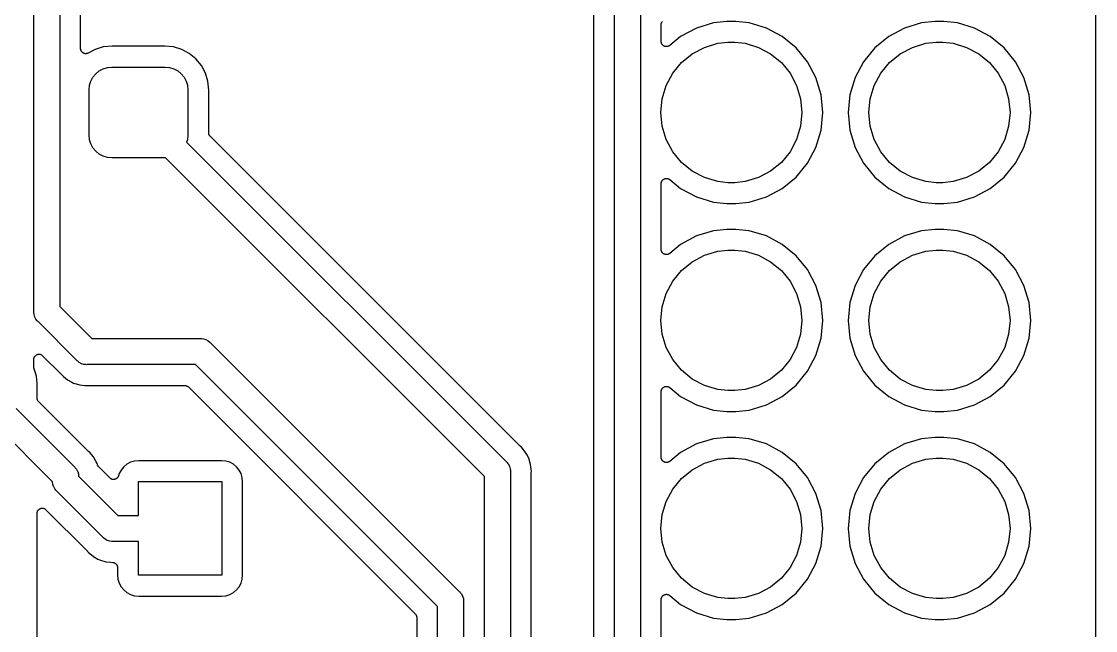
# Model space of a CAD drawing. Extents: x 150 to 178.5, y -114.8 to -80.
# Drawn here: x 168.18 to 178.5, y -99.18 to -93.32 of the extents above; entities that cross this region are included whole.
import ezdxf

# ---------------------------------------------------------------- set-up
doc = ezdxf.new("R2010")
doc.units = 0
doc.header["$MEASUREMENT"] = 0
doc.layers.add('BLACK', color=7, linetype='CONTINUOUS')

msp = doc.modelspace()

# ---------------------------------------------------------------- linework, layer by layer
at = {"layer": 'BLACK', "linetype": 'CONTINUOUS'}
for p, q in [((178.5, -80.05), (178.5, -114.725)), ((168.544, -91.5623), (168.544, -96.067)), ((168.294, -96.1126), (168.294, -91.608)), ((173.675, -93.2184), (173.675, -102.995)), ((173.875, -103.159), (173.875, -93.2061)), ((168.744, -93.5846), (168.744, -93.2404)), ((174.125, -93.2518), (174.125, -103.113)), ((174.329, -93.3356), (174.331, -93.3316)), ((174.331, -93.3316), (174.333, -93.3275)), ((174.333, -93.3275), (174.334, -93.3273)), ((174.334, -93.3271), (174.337, -93.3235)), ((174.334, -93.3273), (174.334, -93.3271)), ((174.957, -93.325), (174.828, -93.3377)), ((175.043, -93.325), (174.957, -93.325)), ((175.172, -93.3377), (175.043, -93.325)), ((176.957, -93.325), (176.828, -93.3377)), ((177.043, -93.325), (176.957, -93.325)), ((177.172, -93.3377), (177.043, -93.325)), ((174.325, -93.3546), (174.326, -93.3501)), ((174.325, -93.3551), (174.325, -93.3546)), ((174.325, -93.3552), (174.325, -93.3551)), ((174.325, -93.3553), (174.325, -93.3552)), ((174.325, -93.3552), (174.325, -93.3552)), ((174.325, -93.5163), (174.325, -93.3553)), ((174.326, -93.3449), (174.327, -93.3406)), ((174.326, -93.3452), (174.326, -93.3449)), ((174.326, -93.3454), (174.326, -93.3452)), ((174.326, -93.3501), (174.326, -93.3454)), ((174.327, -93.3406), (174.329, -93.3361)), ((174.329, -93.3359), (174.329, -93.3356)), ((174.329, -93.3361), (174.329, -93.3359)), ((174.664, -93.3877), (174.512, -93.4689)), ((174.828, -93.3377), (174.664, -93.3877)), ((175.336, -93.3877), (175.172, -93.3377)), ((175.488, -93.4689), (175.336, -93.3877)), ((176.664, -93.3877), (176.512, -93.4689)), ((176.828, -93.3377), (176.664, -93.3877)), ((177.336, -93.3877), (177.172, -93.3377)), ((177.488, -93.4689), (177.336, -93.3877)), ((174.325, -93.5186), (174.325, -93.5163)), ((174.325, -93.521), (174.325, -93.5186)), ((174.326, -93.5235), (174.325, -93.521)), ((174.326, -93.526), (174.326, -93.5235)), ((174.327, -93.5283), (174.326, -93.526)), ((174.327, -93.5306), (174.327, -93.5283)), ((174.328, -93.5329), (174.327, -93.5306)), ((174.329, -93.5354), (174.328, -93.5329)), ((174.33, -93.5374), (174.329, -93.5354)), ((174.331, -93.5396), (174.33, -93.5374)), ((174.332, -93.5417), (174.331, -93.5396)), ((174.512, -93.4689), (174.407, -93.555)), ((174.74, -93.5734), (174.868, -93.5348)), ((174.868, -93.5348), (174.967, -93.525)), ((174.967, -93.525), (175.033, -93.525)), ((175.033, -93.525), (175.132, -93.5348)), ((175.132, -93.5348), (175.26, -93.5734)), ((175.622, -93.5783), (175.488, -93.4689)), ((176.512, -93.4689), (176.378, -93.5783)), ((176.74, -93.5734), (176.868, -93.5348)), ((176.868, -93.5348), (176.967, -93.525)), ((176.967, -93.525), (177.033, -93.525)), ((177.033, -93.525), (177.132, -93.5348)), ((177.132, -93.5348), (177.26, -93.5734)), ((177.622, -93.5783), (177.488, -93.4689)), ((168.744, -93.5869), (168.744, -93.5846)), ((168.744, -93.5892), (168.744, -93.5869)), ((168.744, -93.5917), (168.744, -93.5892)), ((168.745, -93.5943), (168.744, -93.5917)), ((168.745, -93.5965), (168.745, -93.5943)), ((168.746, -93.5988), (168.745, -93.5965)), ((168.747, -93.6012), (168.746, -93.5988)), ((168.748, -93.6036), (168.747, -93.6012)), ((168.749, -93.6057), (168.748, -93.6036)), ((168.749, -93.6078), (168.749, -93.6057)), ((168.751, -93.61), (168.749, -93.6078)), ((168.752, -93.6122), (168.751, -93.61)), ((168.754, -93.614), (168.752, -93.6122)), ((168.755, -93.616), (168.754, -93.614)), ((168.757, -93.6178), (168.755, -93.616)), ((168.758, -93.6198), (168.757, -93.6178)), ((168.76, -93.6213), (168.758, -93.6198)), ((168.762, -93.6229), (168.76, -93.6213)), ((168.764, -93.6244), (168.762, -93.6229)), ((168.766, -93.626), (168.764, -93.6244)), ((168.768, -93.6271), (168.766, -93.626)), ((168.77, -93.6284), (168.768, -93.6271)), ((168.772, -93.6294), (168.77, -93.6284)), ((168.774, -93.6307), (168.772, -93.6294)), ((168.777, -93.6313), (168.774, -93.6307)), ((168.779, -93.6323), (168.777, -93.6313)), ((168.781, -93.6328), (168.779, -93.6323)), ((168.784, -93.6335), (168.781, -93.6328)), ((168.786, -93.6338), (168.784, -93.6335)), ((168.788, -93.6343), (168.786, -93.6338)), ((168.791, -93.6343), (168.788, -93.6343)), ((168.793, -93.6346), (168.791, -93.6343)), ((168.796, -93.6344), (168.793, -93.6346)), ((168.798, -93.6344), (168.796, -93.6344)), ((168.801, -93.6339), (168.798, -93.6344)), ((168.803, -93.6337), (168.801, -93.6339)), ((168.805, -93.633), (168.803, -93.6337)), ((168.808, -93.6326), (168.805, -93.633)), ((168.81, -93.6316), (168.808, -93.6326)), ((168.812, -93.6309), (168.81, -93.6316)), ((168.815, -93.6298), (168.812, -93.6309)), ((168.817, -93.629), (168.815, -93.6298)), ((168.883, -93.5935), (168.817, -93.6287)), ((168.817, -93.6287), (168.817, -93.629)), ((168.962, -93.5696), (168.883, -93.5935)), ((169.046, -93.5613), (168.962, -93.5696)), ((169.554, -93.5613), (169.046, -93.5613)), ((169.638, -93.5696), (169.554, -93.5613)), ((169.717, -93.5935), (169.638, -93.5696)), ((169.789, -93.6323), (169.717, -93.5935)), ((169.853, -93.6845), (169.789, -93.6323)), ((174.333, -93.544), (174.332, -93.5417)), ((174.335, -93.5458), (174.333, -93.544)), ((174.336, -93.5478), (174.335, -93.5458)), ((174.338, -93.5496), (174.336, -93.5478)), ((174.34, -93.5515), (174.338, -93.5496)), ((174.341, -93.553), (174.34, -93.5515)), ((174.343, -93.5547), (174.341, -93.553)), ((174.345, -93.5561), (174.343, -93.5547)), ((174.347, -93.5578), (174.345, -93.5561)), ((174.349, -93.5589), (174.347, -93.5578)), ((174.351, -93.5602), (174.349, -93.5589)), ((174.353, -93.5612), (174.351, -93.5602)), ((174.356, -93.5624), (174.353, -93.5612)), ((174.358, -93.5631), (174.356, -93.5624)), ((174.36, -93.564), (174.358, -93.5631)), ((174.363, -93.5645), (174.36, -93.564)), ((174.365, -93.5653), (174.363, -93.5645)), ((174.367, -93.5655), (174.365, -93.5653)), ((174.37, -93.566), (174.367, -93.5655)), ((174.372, -93.566), (174.37, -93.566)), ((174.375, -93.5663), (174.372, -93.566)), ((174.377, -93.5661), (174.375, -93.5663)), ((174.379, -93.5661), (174.377, -93.5661)), ((174.382, -93.5656), (174.379, -93.5661)), ((174.384, -93.5654), (174.382, -93.5656)), ((174.387, -93.5648), (174.384, -93.5654)), ((174.389, -93.5643), (174.387, -93.5648)), ((174.391, -93.5634), (174.389, -93.5643)), ((174.394, -93.5627), (174.391, -93.5634)), ((174.396, -93.5616), (174.394, -93.5627)), ((174.398, -93.5607), (174.396, -93.5616)), ((174.4, -93.5593), (174.398, -93.5607)), ((174.402, -93.5581), (174.4, -93.5593)), ((174.404, -93.5567), (174.402, -93.5581)), ((174.406, -93.5554), (174.404, -93.5567)), ((174.407, -93.555), (174.406, -93.5554)), ((174.52, -93.7204), (174.623, -93.636)), ((174.623, -93.636), (174.74, -93.5734)), ((175.26, -93.5734), (175.377, -93.636)), ((175.377, -93.636), (175.48, -93.7204)), ((175.731, -93.7115), (175.622, -93.5783)), ((176.378, -93.5783), (176.269, -93.7115)), ((176.52, -93.7204), (176.623, -93.636)), ((176.623, -93.636), (176.74, -93.5734)), ((177.26, -93.5734), (177.377, -93.636)), ((177.377, -93.636), (177.48, -93.7204)), ((177.731, -93.7115), (177.622, -93.5783)), ((169.905, -93.7481), (169.853, -93.6845)), ((174.436, -93.8232), (174.52, -93.7204)), ((175.48, -93.7204), (175.564, -93.8232)), ((175.812, -93.8635), (175.731, -93.7115)), ((176.269, -93.7115), (176.188, -93.8635)), ((176.436, -93.8232), (176.52, -93.7204)), ((177.48, -93.7204), (177.564, -93.8232)), ((177.812, -93.8635), (177.731, -93.7115)), ((168.862, -93.8597), (168.889, -93.8266)), ((168.889, -93.8266), (168.922, -93.7994)), ((168.922, -93.7994), (168.96, -93.7792)), ((168.96, -93.7792), (169.001, -93.7667)), ((169.001, -93.7667), (169.044, -93.7625)), ((169.044, -93.7625), (169.556, -93.7625)), ((169.556, -93.7625), (169.599, -93.7667)), ((169.599, -93.7667), (169.64, -93.7792)), ((169.64, -93.7792), (169.678, -93.7994)), ((169.678, -93.7994), (169.711, -93.8266)), ((169.711, -93.8266), (169.738, -93.8597)), ((169.944, -93.8206), (169.905, -93.7481)), ((169.968, -93.8994), (169.944, -93.8206)), ((174.373, -93.9404), (174.436, -93.8232)), ((175.564, -93.8232), (175.627, -93.9404)), ((176.373, -93.9404), (176.436, -93.8232)), ((177.564, -93.8232), (177.627, -93.9404)), ((168.825, -93.9813), (168.829, -93.9386)), ((168.829, -93.9386), (168.842, -93.8975)), ((168.842, -93.8975), (168.862, -93.8597)), ((169.738, -93.8597), (169.758, -93.8975)), ((169.758, -93.8975), (169.771, -93.9386)), ((169.771, -93.9386), (169.775, -93.9813)), ((169.976, -93.9837), (169.968, -93.8994)), ((174.335, -94.0677), (174.373, -93.9404)), ((175.627, -93.9404), (175.665, -94.0677)), ((175.862, -94.0285), (175.812, -93.8635)), ((176.188, -93.8635), (176.138, -94.0285)), ((176.335, -94.0677), (176.373, -93.9404)), ((177.627, -93.9404), (177.665, -94.0677)), ((177.862, -94.0285), (177.812, -93.8635)), ((168.825, -94.4187), (168.825, -93.9813)), ((169.775, -93.9813), (169.775, -94.4187)), ((169.976, -94.3959), (169.976, -93.9837)), ((175.879, -94.2), (175.862, -94.0285)), ((176.138, -94.0285), (176.121, -94.2)), ((177.879, -94.2), (177.862, -94.0285)), ((174.322, -94.2), (174.335, -94.0677)), ((175.665, -94.0677), (175.678, -94.2)), ((176.322, -94.2), (176.335, -94.0677)), ((177.665, -94.0677), (177.678, -94.2)), ((174.335, -94.3323), (174.322, -94.2)), ((175.678, -94.2), (175.665, -94.3323)), ((175.862, -94.3715), (175.879, -94.2)), ((176.121, -94.2), (176.138, -94.3715)), ((176.335, -94.3323), (176.322, -94.2)), ((177.678, -94.2), (177.665, -94.3323)), ((177.862, -94.3715), (177.879, -94.2)), ((174.373, -94.4596), (174.335, -94.3323)), ((175.665, -94.3323), (175.627, -94.4596)), ((176.373, -94.4596), (176.335, -94.3323)), ((177.665, -94.3323), (177.627, -94.4596)), ((168.829, -94.4614), (168.825, -94.4187)), ((168.842, -94.5025), (168.829, -94.4614)), ((169.771, -94.4614), (169.763, -94.4864)), ((169.775, -94.4187), (169.771, -94.4614)), ((169.977, -94.4005), (169.976, -94.3959)), ((169.977, -94.4051), (169.977, -94.4005)), ((169.977, -94.4053), (169.977, -94.4051)), ((169.977, -94.4056), (169.977, -94.4053)), ((169.978, -94.41), (169.977, -94.4056)), ((169.98, -94.4144), (169.978, -94.41)), ((169.98, -94.4147), (169.98, -94.4144)), ((169.98, -94.4149), (169.98, -94.4147)), ((169.982, -94.419), (169.98, -94.4149)), ((169.984, -94.4231), (169.982, -94.419)), ((169.984, -94.4233), (169.984, -94.4231)), ((169.985, -94.4235), (169.984, -94.4233)), ((169.988, -94.4272), (169.985, -94.4235)), ((169.99, -94.4307), (169.988, -94.4272)), ((169.991, -94.4311), (169.99, -94.4307)), ((169.991, -94.4312), (169.991, -94.4311)), ((169.991, -94.4311), (169.991, -94.4311)), ((169.991, -94.4311), (169.991, -94.4311)), ((172.967, -97.4072), (169.991, -94.4312)), ((174.436, -94.5768), (174.373, -94.4596)), ((175.627, -94.4596), (175.564, -94.5768)), ((175.812, -94.5365), (175.862, -94.3715)), ((176.138, -94.3715), (176.188, -94.5365)), ((176.436, -94.5768), (176.373, -94.4596)), ((177.627, -94.4596), (177.564, -94.5768)), ((177.812, -94.5365), (177.862, -94.3715)), ((168.862, -94.5403), (168.842, -94.5025)), ((168.889, -94.5734), (168.862, -94.5403)), ((169.763, -94.4864), (172.834, -97.5573)), ((175.731, -94.6885), (175.812, -94.5365)), ((176.188, -94.5365), (176.269, -94.6885)), ((177.731, -94.6885), (177.812, -94.5365)), ((168.922, -94.6006), (168.889, -94.5734)), ((168.96, -94.6208), (168.922, -94.6006)), ((169.001, -94.6333), (168.96, -94.6208)), ((169.044, -94.6375), (169.001, -94.6333)), ((169.556, -94.6375), (169.044, -94.6375)), ((169.56, -94.6371), (169.556, -94.6375)), ((172.625, -97.7018), (169.56, -94.6371)), ((174.52, -94.6796), (174.436, -94.5768)), ((175.564, -94.5768), (175.48, -94.6796)), ((176.52, -94.6796), (176.436, -94.5768)), ((177.564, -94.5768), (177.48, -94.6796)), ((174.623, -94.764), (174.52, -94.6796)), ((174.74, -94.8266), (174.623, -94.764)), ((175.377, -94.764), (175.26, -94.8266)), ((175.48, -94.6796), (175.377, -94.764)), ((175.622, -94.8217), (175.731, -94.6885)), ((176.269, -94.6885), (176.378, -94.8217)), ((176.623, -94.764), (176.52, -94.6796)), ((176.74, -94.8266), (176.623, -94.764)), ((177.377, -94.764), (177.26, -94.8266)), ((177.48, -94.6796), (177.377, -94.764)), ((177.622, -94.8217), (177.731, -94.6885)), ((174.325, -94.8783), (174.326, -94.8758)), ((174.325, -94.8807), (174.325, -94.8783)), ((174.325, -94.883), (174.325, -94.8807)), ((174.326, -94.8733), (174.327, -94.8711)), ((174.326, -94.8758), (174.326, -94.8733)), ((174.327, -94.8688), (174.328, -94.8664)), ((174.327, -94.8711), (174.327, -94.8688)), ((174.328, -94.8664), (174.329, -94.864)), ((174.329, -94.864), (174.33, -94.8619)), ((174.33, -94.8619), (174.331, -94.8598)), ((174.331, -94.8598), (174.333, -94.8577)), ((174.333, -94.8577), (174.334, -94.8554)), ((174.334, -94.8554), (174.335, -94.8536)), ((174.335, -94.8536), (174.337, -94.8517)), ((174.337, -94.8517), (174.338, -94.8499)), ((174.338, -94.8499), (174.34, -94.848)), ((174.34, -94.848), (174.342, -94.8465)), ((174.342, -94.8465), (174.344, -94.8448)), ((174.344, -94.8448), (174.346, -94.8434)), ((174.346, -94.8434), (174.348, -94.8419)), ((174.348, -94.8419), (174.35, -94.8408)), ((174.35, -94.8408), (174.352, -94.8395)), ((174.352, -94.8395), (174.354, -94.8385)), ((174.354, -94.8385), (174.356, -94.8373)), ((174.356, -94.8373), (174.359, -94.8367)), ((174.359, -94.8367), (174.361, -94.8358)), ((174.361, -94.8358), (174.363, -94.8353)), ((174.363, -94.8353), (174.366, -94.8346)), ((174.366, -94.8346), (174.368, -94.8344)), ((174.368, -94.8344), (174.37, -94.8339)), ((174.37, -94.8339), (174.373, -94.8339)), ((174.373, -94.8339), (174.375, -94.8337)), ((174.375, -94.8337), (174.378, -94.8339)), ((174.378, -94.8339), (174.38, -94.8339)), ((174.38, -94.8339), (174.383, -94.8344)), ((174.383, -94.8344), (174.385, -94.8347)), ((174.385, -94.8347), (174.387, -94.8354)), ((174.387, -94.8354), (174.39, -94.8359)), ((174.39, -94.8359), (174.392, -94.8368)), ((174.392, -94.8368), (174.394, -94.8376)), ((174.394, -94.8376), (174.396, -94.8387)), ((174.396, -94.8387), (174.399, -94.8396)), ((174.399, -94.8396), (174.401, -94.841)), ((174.401, -94.841), (174.403, -94.8422)), ((174.403, -94.8422), (174.405, -94.8437)), ((174.405, -94.8437), (174.407, -94.845)), ((174.407, -94.845), (174.512, -94.9311)), ((174.868, -94.8652), (174.74, -94.8266)), ((174.967, -94.875), (174.868, -94.8652)), ((175.033, -94.875), (174.967, -94.875)), ((175.132, -94.8652), (175.033, -94.875)), ((175.26, -94.8266), (175.132, -94.8652)), ((175.488, -94.9311), (175.622, -94.8217)), ((176.378, -94.8217), (176.512, -94.9311)), ((176.868, -94.8652), (176.74, -94.8266)), ((176.967, -94.875), (176.868, -94.8652)), ((177.033, -94.875), (176.967, -94.875)), ((177.132, -94.8652), (177.033, -94.875)), ((177.26, -94.8266), (177.132, -94.8652)), ((177.488, -94.9311), (177.622, -94.8217)), ((174.325, -94.8837), (174.325, -94.883)), ((174.325, -95.5163), (174.325, -94.8837)), ((174.512, -94.9311), (174.664, -95.0123)), ((175.336, -95.0123), (175.488, -94.9311)), ((176.512, -94.9311), (176.664, -95.0123)), ((177.336, -95.0123), (177.488, -94.9311)), ((174.664, -95.0123), (174.828, -95.0623)), ((174.828, -95.0623), (174.957, -95.075)), ((174.957, -95.075), (175.043, -95.075)), ((175.043, -95.075), (175.172, -95.0623)), ((175.172, -95.0623), (175.336, -95.0123)), ((176.664, -95.0123), (176.828, -95.0623)), ((176.828, -95.0623), (176.957, -95.075)), ((176.957, -95.075), (177.043, -95.075)), ((177.043, -95.075), (177.172, -95.0623)), ((177.172, -95.0623), (177.336, -95.0123)), ((174.664, -95.3877), (174.512, -95.4689)), ((174.828, -95.3377), (174.664, -95.3877)), ((174.957, -95.325), (174.828, -95.3377)), ((175.043, -95.325), (174.957, -95.325)), ((175.172, -95.3377), (175.043, -95.325)), ((175.336, -95.3877), (175.172, -95.3377)), ((175.488, -95.4689), (175.336, -95.3877)), ((176.664, -95.3877), (176.512, -95.4689)), ((176.828, -95.3377), (176.664, -95.3877)), ((176.957, -95.325), (176.828, -95.3377)), ((177.043, -95.325), (176.957, -95.325)), ((177.172, -95.3377), (177.043, -95.325)), ((177.336, -95.3877), (177.172, -95.3377)), ((177.488, -95.4689), (177.336, -95.3877)), ((174.512, -95.4689), (174.407, -95.555)), ((175.622, -95.5783), (175.488, -95.4689)), ((176.512, -95.4689), (176.378, -95.5783)), ((177.622, -95.5783), (177.488, -95.4689)), ((174.325, -95.5186), (174.325, -95.5163)), ((174.325, -95.521), (174.325, -95.5186)), ((174.326, -95.5235), (174.325, -95.521)), ((174.326, -95.526), (174.326, -95.5235)), ((174.327, -95.5283), (174.326, -95.526)), ((174.327, -95.5306), (174.327, -95.5283)), ((174.328, -95.5329), (174.327, -95.5306)), ((174.329, -95.5354), (174.328, -95.5329)), ((174.33, -95.5374), (174.329, -95.5354)), ((174.331, -95.5396), (174.33, -95.5374)), ((174.332, -95.5417), (174.331, -95.5396)), ((174.333, -95.544), (174.332, -95.5417)), ((174.335, -95.5458), (174.333, -95.544)), ((174.336, -95.5478), (174.335, -95.5458)), ((174.338, -95.5496), (174.336, -95.5478)), ((174.34, -95.5515), (174.338, -95.5496)), ((174.341, -95.553), (174.34, -95.5515)), ((174.343, -95.5547), (174.341, -95.553)), ((174.345, -95.5561), (174.343, -95.5547)), ((174.347, -95.5578), (174.345, -95.5561)), ((174.349, -95.5589), (174.347, -95.5578)), ((174.351, -95.5602), (174.349, -95.5589)), ((174.353, -95.5612), (174.351, -95.5602)), ((174.356, -95.5624), (174.353, -95.5612)), ((174.358, -95.5631), (174.356, -95.5624)), ((174.36, -95.564), (174.358, -95.5631)), ((174.363, -95.5645), (174.36, -95.564)), ((174.365, -95.5653), (174.363, -95.5645)), ((174.367, -95.5655), (174.365, -95.5653)), ((174.37, -95.566), (174.367, -95.5655)), ((174.372, -95.566), (174.37, -95.566)), ((174.375, -95.5663), (174.372, -95.566)), ((174.377, -95.5661), (174.375, -95.5663)), ((174.379, -95.5661), (174.377, -95.5661)), ((174.382, -95.5656), (174.379, -95.5661)), ((174.384, -95.5654), (174.382, -95.5656)), ((174.387, -95.5648), (174.384, -95.5654)), ((174.389, -95.5643), (174.387, -95.5648)), ((174.391, -95.5634), (174.389, -95.5643)), ((174.394, -95.5627), (174.391, -95.5634)), ((174.396, -95.5616), (174.394, -95.5627)), ((174.398, -95.5607), (174.396, -95.5616)), ((174.4, -95.5593), (174.398, -95.5607)), ((174.402, -95.5581), (174.4, -95.5593)), ((174.404, -95.5567), (174.402, -95.5581)), ((174.406, -95.5554), (174.404, -95.5567)), ((174.407, -95.555), (174.406, -95.5554)), ((174.623, -95.636), (174.74, -95.5734)), ((174.74, -95.5734), (174.868, -95.5348)), ((174.868, -95.5348), (174.967, -95.525)), ((174.967, -95.525), (175.033, -95.525)), ((175.033, -95.525), (175.132, -95.5348)), ((175.132, -95.5348), (175.26, -95.5734)), ((175.26, -95.5734), (175.377, -95.636)), ((175.731, -95.7115), (175.622, -95.5783)), ((176.378, -95.5783), (176.269, -95.7115)), ((176.623, -95.636), (176.74, -95.5734)), ((176.74, -95.5734), (176.868, -95.5348)), ((176.868, -95.5348), (176.967, -95.525)), ((176.967, -95.525), (177.033, -95.525)), ((177.033, -95.525), (177.132, -95.5348)), ((177.132, -95.5348), (177.26, -95.5734)), ((177.26, -95.5734), (177.377, -95.636)), ((177.731, -95.7115), (177.622, -95.5783)), ((174.52, -95.7204), (174.623, -95.636)), ((175.377, -95.636), (175.48, -95.7204)), ((176.52, -95.7204), (176.623, -95.636)), ((177.377, -95.636), (177.48, -95.7204)), ((174.436, -95.8232), (174.52, -95.7204)), ((175.48, -95.7204), (175.564, -95.8232)), ((175.812, -95.8635), (175.731, -95.7115)), ((176.269, -95.7115), (176.188, -95.8635)), ((176.436, -95.8232), (176.52, -95.7204)), ((177.48, -95.7204), (177.564, -95.8232)), ((177.812, -95.8635), (177.731, -95.7115)), ((174.373, -95.9404), (174.436, -95.8232)), ((175.564, -95.8232), (175.627, -95.9404)), ((175.862, -96.0285), (175.812, -95.8635)), ((176.188, -95.8635), (176.138, -96.0285)), ((176.373, -95.9404), (176.436, -95.8232)), ((177.564, -95.8232), (177.627, -95.9404)), ((177.862, -96.0285), (177.812, -95.8635)), ((174.335, -96.0677), (174.373, -95.9404)), ((175.627, -95.9404), (175.665, -96.0677)), ((176.335, -96.0677), (176.373, -95.9404)), ((177.627, -95.9404), (177.665, -96.0677)), ((168.293, -96.1188), (168.294, -96.1126)), ((168.296, -96.1433), (168.293, -96.1188)), ((168.544, -96.067), (168.852, -96.375)), ((174.322, -96.2), (174.335, -96.0677)), ((175.665, -96.0677), (175.678, -96.2)), ((175.879, -96.2), (175.862, -96.0285)), ((176.138, -96.0285), (176.121, -96.2)), ((176.322, -96.2), (176.335, -96.0677)), ((177.665, -96.0677), (177.678, -96.2)), ((177.879, -96.2), (177.862, -96.0285)), ((168.303, -96.1668), (168.296, -96.1433)), ((168.314, -96.1885), (168.303, -96.1668)), ((168.326, -96.2028), (168.314, -96.1885)), ((168.33, -96.2076), (168.326, -96.2028)), ((168.335, -96.2115), (168.33, -96.2076)), ((168.707, -96.5841), (168.335, -96.2115)), ((174.335, -96.3323), (174.322, -96.2)), ((175.678, -96.2), (175.665, -96.3323)), ((175.862, -96.3715), (175.879, -96.2)), ((176.121, -96.2), (176.138, -96.3715)), ((176.335, -96.3323), (176.322, -96.2)), ((177.678, -96.2), (177.665, -96.3323)), ((177.862, -96.3715), (177.879, -96.2)), ((168.852, -96.375), (169.894, -96.375)), ((169.894, -96.375), (169.9, -96.3744)), ((169.9, -96.3744), (169.906, -96.375)), ((169.906, -96.375), (169.906, -96.375)), ((169.906, -96.375), (169.925, -96.3768)), ((169.925, -96.3768), (169.948, -96.384)), ((169.948, -96.384), (169.97, -96.3956)), ((169.97, -96.3956), (169.989, -96.4112)), ((169.989, -96.4112), (169.993, -96.416)), ((169.993, -96.416), (172.384, -98.8073)), ((174.373, -96.4596), (174.335, -96.3323)), ((175.665, -96.3323), (175.627, -96.4596)), ((175.812, -96.5365), (175.862, -96.3715)), ((176.138, -96.3715), (176.188, -96.5365)), ((176.373, -96.4596), (176.335, -96.3323)), ((177.665, -96.3323), (177.627, -96.4596)), ((177.812, -96.5365), (177.862, -96.3715)), ((168.312, -96.5355), (168.316, -96.5323)), ((168.316, -96.5322), (168.32, -96.5301)), ((168.316, -96.5323), (168.316, -96.5322)), ((168.316, -96.5323), (168.316, -96.5323)), ((168.32, -96.5301), (168.325, -96.5278)), ((168.325, -96.5277), (168.329, -96.5264)), ((168.325, -96.5278), (168.325, -96.5277)), ((168.325, -96.5277), (168.325, -96.5277)), ((168.329, -96.5264), (168.334, -96.525)), ((168.334, -96.525), (168.339, -96.5245)), ((168.334, -96.525), (168.334, -96.525)), ((168.334, -96.525), (168.334, -96.525)), ((168.339, -96.5245), (168.344, -96.5241)), ((168.344, -96.5241), (168.344, -96.5241)), ((168.344, -96.5241), (168.344, -96.5241)), ((168.344, -96.5241), (168.349, -96.5246)), ((168.349, -96.5246), (168.354, -96.5251)), ((168.354, -96.5251), (168.354, -96.5251)), ((168.354, -96.5251), (168.354, -96.5251)), ((168.354, -96.5251), (168.358, -96.5265)), ((168.358, -96.5265), (168.363, -96.5279)), ((168.363, -96.5279), (168.363, -96.528)), ((168.363, -96.528), (168.363, -96.528)), ((168.363, -96.528), (168.367, -96.5302)), ((168.367, -96.5302), (168.372, -96.5325)), ((168.372, -96.5325), (168.372, -96.5326)), ((168.372, -96.5326), (168.372, -96.5326)), ((168.372, -96.5326), (168.375, -96.5357)), ((174.436, -96.5768), (174.373, -96.4596)), ((175.627, -96.4596), (175.564, -96.5768)), ((176.436, -96.5768), (176.373, -96.4596)), ((177.627, -96.4596), (177.564, -96.5768)), ((168.294, -96.5686), (168.295, -96.5638)), ((168.294, -96.5734), (168.294, -96.5686)), ((168.294, -96.5735), (168.294, -96.5734)), ((168.294, -96.5736), (168.294, -96.5735)), ((168.294, -96.5735), (168.294, -96.5735)), ((168.294, -96.5741), (168.294, -96.5736)), ((168.294, -96.6476), (168.294, -96.5741)), ((168.295, -96.5637), (168.296, -96.5591)), ((168.295, -96.5638), (168.295, -96.5637)), ((168.295, -96.5638), (168.295, -96.5638)), ((168.296, -96.5591), (168.298, -96.5545)), ((168.298, -96.5544), (168.3, -96.5501)), ((168.298, -96.5545), (168.298, -96.5544)), ((168.298, -96.5545), (168.298, -96.5545)), ((168.3, -96.5501), (168.302, -96.546)), ((168.302, -96.5458), (168.306, -96.5422)), ((168.302, -96.5459), (168.302, -96.5458)), ((168.302, -96.546), (168.302, -96.5459)), ((168.306, -96.5422), (168.309, -96.5385)), ((168.309, -96.5383), (168.312, -96.5355)), ((168.309, -96.5384), (168.309, -96.5383)), ((168.309, -96.5385), (168.309, -96.5384)), ((168.375, -96.5357), (168.379, -96.5387)), ((168.379, -96.5387), (168.379, -96.5388)), ((168.379, -96.5388), (168.379, -96.5388)), ((168.379, -96.5388), (168.379, -96.5388)), ((168.379, -96.5388), (168.557, -96.7168)), ((168.711, -96.5888), (168.707, -96.5841)), ((168.716, -96.5927), (168.711, -96.5888)), ((168.727, -96.6018), (168.716, -96.5927)), ((168.716, -96.5927), (168.716, -96.5927)), ((168.73, -96.6044), (168.727, -96.6018)), ((168.752, -96.616), (168.73, -96.6044)), ((168.775, -96.6232), (168.752, -96.616)), ((168.794, -96.625), (168.775, -96.6232)), ((168.8, -96.6256), (168.794, -96.625)), ((168.794, -96.625), (168.794, -96.625)), ((168.806, -96.625), (168.8, -96.6256)), ((169.848, -96.625), (168.806, -96.625)), ((172.175, -98.9518), (169.848, -96.625)), ((174.52, -96.6796), (174.436, -96.5768)), ((175.564, -96.5768), (175.48, -96.6796)), ((175.731, -96.6885), (175.812, -96.5365)), ((176.188, -96.5365), (176.269, -96.6885)), ((176.52, -96.6796), (176.436, -96.5768)), ((177.564, -96.5768), (177.48, -96.6796)), ((177.731, -96.6885), (177.812, -96.5365)), ((168.294, -96.6497), (168.294, -96.6476)), ((168.294, -96.6519), (168.294, -96.6497)), ((168.294, -96.6546), (168.294, -96.6519)), ((168.295, -96.6573), (168.294, -96.6546)), ((168.295, -96.6594), (168.295, -96.6573)), ((168.296, -96.6615), (168.295, -96.6594)), ((168.297, -96.664), (168.296, -96.6615)), ((168.298, -96.6666), (168.297, -96.664)), ((168.299, -96.6685), (168.298, -96.6666)), ((168.299, -96.6705), (168.299, -96.6685)), ((168.3, -96.6712), (168.299, -96.6705)), ((168.302, -96.675), (168.3, -96.6712)), ((168.32, -96.7363), (168.302, -96.675)), ((168.324, -96.7736), (168.32, -96.7363)), ((168.557, -96.7168), (168.558, -96.7173)), ((168.558, -96.7173), (168.559, -96.7189)), ((168.559, -96.7189), (168.56, -96.7204)), ((168.56, -96.7204), (168.569, -96.7309)), ((168.569, -96.7309), (168.58, -96.7395)), ((168.58, -96.7395), (168.58, -96.7395)), ((168.58, -96.7395), (168.619, -96.7715)), ((174.623, -96.764), (174.52, -96.6796)), ((175.48, -96.6796), (175.377, -96.764)), ((175.622, -96.8217), (175.731, -96.6885)), ((176.269, -96.6885), (176.378, -96.8217)), ((176.623, -96.764), (176.52, -96.6796)), ((177.48, -96.6796), (177.377, -96.764)), ((177.622, -96.8217), (177.731, -96.6885)), ((168.327, -96.8), (168.324, -96.7736)), ((168.324, -96.7736), (168.324, -96.7736)), ((168.325, -96.8135), (168.327, -96.8)), ((168.325, -96.8156), (168.325, -96.8135)), ((168.325, -96.8177), (168.325, -96.8156)), ((168.325, -96.8184), (168.325, -96.8177)), ((168.325, -96.9447), (168.325, -96.8184)), ((168.619, -96.7715), (168.659, -96.793)), ((168.659, -96.793), (168.659, -96.793)), ((168.659, -96.793), (168.675, -96.8017)), ((168.675, -96.8017), (168.736, -96.8203)), ((168.736, -96.8203), (168.786, -96.8252)), ((168.786, -96.8252), (168.786, -96.8252)), ((168.786, -96.8252), (168.8, -96.8266)), ((168.8, -96.8266), (168.814, -96.8252)), ((168.814, -96.8252), (168.814, -96.8252)), ((168.814, -96.8252), (168.816, -96.8252)), ((168.816, -96.8252), (168.818, -96.825)), ((168.818, -96.825), (169.745, -96.825)), ((169.745, -96.825), (169.745, -96.825)), ((169.745, -96.825), (169.745, -96.825)), ((169.745, -96.825), (169.745, -96.825)), ((169.745, -96.825), (169.745, -96.825)), ((169.745, -96.825), (169.75, -96.8255)), ((169.75, -96.8255), (169.755, -96.826)), ((169.755, -96.826), (169.755, -96.8261)), ((169.755, -96.8261), (169.755, -96.8261)), ((169.755, -96.8261), (169.759, -96.8275)), ((169.759, -96.8275), (169.764, -96.8288)), ((169.764, -96.8288), (169.764, -96.829)), ((169.764, -96.829), (169.764, -96.829)), ((169.764, -96.829), (169.768, -96.8313)), ((169.768, -96.8313), (169.772, -96.8334)), ((169.772, -96.8334), (169.773, -96.8336)), ((169.773, -96.8336), (169.773, -96.8337)), ((169.773, -96.8337), (169.776, -96.8367)), ((169.776, -96.8367), (169.78, -96.8396)), ((169.78, -96.8396), (171.96, -99.02)), ((174.344, -96.8448), (174.346, -96.8434)), ((174.346, -96.8434), (174.348, -96.8419)), ((174.348, -96.8419), (174.35, -96.8408)), ((174.35, -96.8408), (174.352, -96.8395)), ((174.352, -96.8395), (174.354, -96.8385)), ((174.354, -96.8385), (174.356, -96.8373)), ((174.356, -96.8373), (174.359, -96.8367)), ((174.359, -96.8367), (174.361, -96.8358)), ((174.361, -96.8358), (174.363, -96.8353)), ((174.363, -96.8353), (174.366, -96.8346)), ((174.366, -96.8346), (174.368, -96.8344)), ((174.368, -96.8344), (174.37, -96.8339)), ((174.37, -96.8339), (174.373, -96.8339)), ((174.373, -96.8339), (174.375, -96.8337)), ((174.375, -96.8337), (174.378, -96.8339)), ((174.378, -96.8339), (174.38, -96.8339)), ((174.38, -96.8339), (174.383, -96.8344)), ((174.383, -96.8344), (174.385, -96.8347)), ((174.385, -96.8347), (174.387, -96.8354)), ((174.387, -96.8354), (174.39, -96.8359)), ((174.39, -96.8359), (174.392, -96.8368)), ((174.392, -96.8368), (174.394, -96.8376)), ((174.394, -96.8376), (174.396, -96.8387)), ((174.396, -96.8387), (174.399, -96.8396)), ((174.399, -96.8396), (174.401, -96.841)), ((174.401, -96.841), (174.403, -96.8422)), ((174.403, -96.8422), (174.405, -96.8437)), ((174.405, -96.8437), (174.407, -96.845)), ((174.74, -96.8266), (174.623, -96.764)), ((174.868, -96.8652), (174.74, -96.8266)), ((175.26, -96.8266), (175.132, -96.8652)), ((175.377, -96.764), (175.26, -96.8266)), ((175.488, -96.9311), (175.622, -96.8217)), ((176.378, -96.8217), (176.512, -96.9311)), ((176.74, -96.8266), (176.623, -96.764)), ((176.868, -96.8652), (176.74, -96.8266)), ((177.26, -96.8266), (177.132, -96.8652)), ((177.377, -96.764), (177.26, -96.8266)), ((177.488, -96.9311), (177.622, -96.8217)), ((168.325, -96.9493), (168.325, -96.9447)), ((174.325, -96.8783), (174.326, -96.8758)), ((174.325, -96.8807), (174.325, -96.8783)), ((174.325, -96.883), (174.325, -96.8807)), ((174.325, -96.8837), (174.325, -96.883)), ((174.325, -97.5163), (174.325, -96.8837)), ((174.326, -96.8733), (174.327, -96.8711)), ((174.326, -96.8758), (174.326, -96.8733)), ((174.327, -96.8688), (174.328, -96.8664)), ((174.327, -96.8711), (174.327, -96.8688)), ((174.328, -96.8664), (174.329, -96.864)), ((174.329, -96.864), (174.33, -96.8619)), ((174.33, -96.8619), (174.331, -96.8598)), ((174.331, -96.8598), (174.333, -96.8577)), ((174.333, -96.8577), (174.334, -96.8554)), ((174.334, -96.8554), (174.335, -96.8536)), ((174.335, -96.8536), (174.337, -96.8517)), ((174.337, -96.8517), (174.338, -96.8499)), ((174.338, -96.8499), (174.34, -96.848)), ((174.34, -96.848), (174.342, -96.8465)), ((174.342, -96.8465), (174.344, -96.8448)), ((174.407, -96.845), (174.512, -96.9311)), ((174.512, -96.9311), (174.664, -97.0123)), ((174.967, -96.875), (174.868, -96.8652)), ((175.033, -96.875), (174.967, -96.875)), ((175.132, -96.8652), (175.033, -96.875)), ((175.336, -97.0123), (175.488, -96.9311)), ((176.512, -96.9311), (176.664, -97.0123)), ((176.967, -96.875), (176.868, -96.8652)), ((177.033, -96.875), (176.967, -96.875)), ((177.132, -96.8652), (177.033, -96.875)), ((177.336, -97.0123), (177.488, -96.9311)), ((168.125, -97.0482), (168.684, -97.6073)), ((168.326, -96.9539), (168.325, -96.9493)), ((168.326, -96.9541), (168.326, -96.9539)), ((168.326, -96.9544), (168.326, -96.9541)), ((168.327, -96.9588), (168.326, -96.9544)), ((168.329, -96.9632), (168.327, -96.9588)), ((168.329, -96.9635), (168.329, -96.9632)), ((168.329, -96.9637), (168.329, -96.9635)), ((168.331, -96.9678), (168.329, -96.9637)), ((168.333, -96.9719), (168.331, -96.9678)), ((168.333, -96.9721), (168.333, -96.9719)), ((168.333, -96.9723), (168.333, -96.9721)), ((168.336, -96.976), (168.333, -96.9723)), ((168.339, -96.9795), (168.336, -96.976)), ((168.34, -96.9799), (168.339, -96.9795)), ((168.34, -96.98), (168.34, -96.9799)), ((168.34, -96.9799), (168.34, -96.9799)), ((168.34, -96.9799), (168.34, -96.9799)), ((168.817, -97.4572), (168.34, -96.98)), ((174.664, -97.0123), (174.828, -97.0623)), ((175.172, -97.0623), (175.336, -97.0123)), ((176.664, -97.0123), (176.828, -97.0623)), ((177.172, -97.0623), (177.336, -97.0123)), ((174.828, -97.0623), (174.957, -97.075)), ((174.957, -97.075), (175.043, -97.075)), ((175.043, -97.075), (175.172, -97.0623)), ((176.828, -97.0623), (176.957, -97.075)), ((176.957, -97.075), (177.043, -97.075)), ((177.043, -97.075), (177.172, -97.0623)), ((168.475, -97.7513), (167.916, -97.1927)), ((174.828, -97.3377), (174.664, -97.3877)), ((174.957, -97.325), (174.828, -97.3377)), ((175.043, -97.325), (174.957, -97.325)), ((175.172, -97.3377), (175.043, -97.325)), ((175.336, -97.3877), (175.172, -97.3377)), ((176.828, -97.3377), (176.664, -97.3877)), ((176.957, -97.325), (176.828, -97.3377)), ((177.043, -97.325), (176.957, -97.325)), ((177.172, -97.3377), (177.043, -97.325)), ((177.336, -97.3877), (177.172, -97.3377)), ((168.818, -97.4585), (168.817, -97.4572)), ((168.82, -97.46), (168.818, -97.4585)), ((168.82, -97.4605), (168.82, -97.46)), ((168.831, -97.4691), (168.82, -97.4605)), ((172.968, -97.4085), (172.967, -97.4072)), ((172.97, -97.41), (172.968, -97.4085)), ((172.97, -97.4105), (172.97, -97.41)), ((172.981, -97.4191), (172.97, -97.4105)), ((173.004, -97.4471), (172.981, -97.4191)), ((173.022, -97.4686), (173.004, -97.4471)), ((173.004, -97.4471), (173.004, -97.4471)), ((174.664, -97.3877), (174.512, -97.4689)), ((175.488, -97.4689), (175.336, -97.3877)), ((176.664, -97.3877), (176.512, -97.4689)), ((177.488, -97.4689), (177.336, -97.3877)), ((168.867, -97.5131), (168.831, -97.4691)), ((168.872, -97.5186), (168.867, -97.5131)), ((168.867, -97.5131), (168.867, -97.5131)), ((168.893, -97.5595), (168.872, -97.5186)), ((168.893, -97.5596), (168.893, -97.5595)), ((168.902, -97.575), (168.893, -97.5596)), ((169.223, -97.5643), (169.188, -97.5829)), ((169.261, -97.5529), (169.223, -97.5643)), ((169.302, -97.5488), (169.261, -97.5529)), ((170.098, -97.5488), (169.302, -97.5488)), ((170.139, -97.5529), (170.098, -97.5488)), ((170.177, -97.5643), (170.139, -97.5529)), ((170.212, -97.5829), (170.177, -97.5643)), ((172.834, -97.5573), (172.839, -97.5612)), ((172.839, -97.5612), (172.843, -97.566)), ((172.843, -97.566), (172.843, -97.566)), ((172.843, -97.566), (172.85, -97.5745)), ((173.032, -97.4882), (173.022, -97.4686)), ((173.052, -97.525), (173.032, -97.4882)), ((173.032, -97.4882), (173.032, -97.4882)), ((173.07, -97.5863), (173.052, -97.525)), ((174.325, -97.5186), (174.325, -97.5163)), ((174.325, -97.521), (174.325, -97.5186)), ((174.326, -97.5235), (174.325, -97.521)), ((174.326, -97.526), (174.326, -97.5235)), ((174.327, -97.5283), (174.326, -97.526)), ((174.327, -97.5306), (174.327, -97.5283)), ((174.328, -97.5329), (174.327, -97.5306)), ((174.329, -97.5354), (174.328, -97.5329)), ((174.33, -97.5374), (174.329, -97.5354)), ((174.331, -97.5396), (174.33, -97.5374)), ((174.332, -97.5417), (174.331, -97.5396)), ((174.333, -97.544), (174.332, -97.5417)), ((174.335, -97.5458), (174.333, -97.544)), ((174.336, -97.5478), (174.335, -97.5458)), ((174.338, -97.5496), (174.336, -97.5478)), ((174.34, -97.5515), (174.338, -97.5496)), ((174.341, -97.553), (174.34, -97.5515)), ((174.343, -97.5547), (174.341, -97.553)), ((174.345, -97.5561), (174.343, -97.5547)), ((174.347, -97.5578), (174.345, -97.5561)), ((174.349, -97.5589), (174.347, -97.5578)), ((174.351, -97.5602), (174.349, -97.5589)), ((174.353, -97.5612), (174.351, -97.5602)), ((174.356, -97.5624), (174.353, -97.5612)), ((174.358, -97.5631), (174.356, -97.5624)), ((174.36, -97.564), (174.358, -97.5631)), ((174.363, -97.5645), (174.36, -97.564)), ((174.365, -97.5653), (174.363, -97.5645)), ((174.367, -97.5655), (174.365, -97.5653)), ((174.37, -97.566), (174.367, -97.5655)), ((174.372, -97.566), (174.37, -97.566)), ((174.375, -97.5663), (174.372, -97.566)), ((174.377, -97.5661), (174.375, -97.5663)), ((174.379, -97.5661), (174.377, -97.5661)), ((174.382, -97.5656), (174.379, -97.5661)), ((174.384, -97.5654), (174.382, -97.5656)), ((174.387, -97.5648), (174.384, -97.5654)), ((174.389, -97.5643), (174.387, -97.5648)), ((174.391, -97.5634), (174.389, -97.5643)), ((174.394, -97.5627), (174.391, -97.5634)), ((174.396, -97.5616), (174.394, -97.5627)), ((174.398, -97.5607), (174.396, -97.5616)), ((174.4, -97.5593), (174.398, -97.5607)), ((174.402, -97.5581), (174.4, -97.5593)), ((174.404, -97.5567), (174.402, -97.5581)), ((174.406, -97.5554), (174.404, -97.5567)), ((174.407, -97.555), (174.406, -97.5554)), ((174.512, -97.4689), (174.407, -97.555)), ((174.74, -97.5734), (174.868, -97.5348)), ((174.868, -97.5348), (174.967, -97.525)), ((174.967, -97.525), (175.033, -97.525)), ((175.033, -97.525), (175.132, -97.5348)), ((175.132, -97.5348), (175.26, -97.5734)), ((175.622, -97.5783), (175.488, -97.4689)), ((176.512, -97.4689), (176.378, -97.5783)), ((176.74, -97.5734), (176.868, -97.5348)), ((176.868, -97.5348), (176.967, -97.525)), ((176.967, -97.525), (177.033, -97.525)), ((177.033, -97.525), (177.132, -97.5348)), ((177.132, -97.5348), (177.26, -97.5734)), ((177.622, -97.5783), (177.488, -97.4689)), ((168.684, -97.6073), (168.689, -97.6112)), ((168.689, -97.6112), (168.693, -97.6159)), ((168.693, -97.6159), (168.693, -97.6159)), ((168.693, -97.6159), (168.704, -97.6302)), ((168.704, -97.6302), (168.715, -97.6496)), ((168.715, -97.6496), (168.716, -97.6519)), ((168.716, -97.6519), (168.723, -97.6755)), ((168.906, -97.5875), (168.902, -97.575)), ((168.906, -97.5895), (168.906, -97.5875)), ((168.907, -97.5916), (168.906, -97.5895)), ((168.908, -97.594), (168.907, -97.5916)), ((168.909, -97.5966), (168.908, -97.594)), ((168.91, -97.5984), (168.909, -97.5966)), ((168.911, -97.6003), (168.91, -97.5984)), ((168.913, -97.6024), (168.911, -97.6003)), ((168.915, -97.6047), (168.913, -97.6024)), ((168.916, -97.6062), (168.915, -97.6047)), ((168.918, -97.6079), (168.916, -97.6062)), ((168.918, -97.6084), (168.918, -97.6079)), ((169.025, -97.7151), (168.918, -97.6084)), ((169.133, -97.6383), (169.114, -97.6731)), ((169.158, -97.6079), (169.133, -97.6383)), ((169.188, -97.5829), (169.158, -97.6079)), ((170.242, -97.6079), (170.212, -97.5829)), ((170.267, -97.6383), (170.242, -97.6079)), ((170.286, -97.6731), (170.267, -97.6383)), ((172.85, -97.5745), (172.854, -97.5802)), ((172.854, -97.5802), (172.866, -97.6019)), ((172.866, -97.6019), (172.873, -97.6255)), ((172.873, -97.6255), (172.875, -97.6439)), ((172.875, -97.6439), (172.875, -97.6439)), ((172.875, -97.6439), (172.876, -97.65)), ((172.876, -97.65), (172.875, -97.6561)), ((172.875, -97.6561), (172.875, -102.598)), ((173.075, -97.6298), (173.07, -97.5863)), ((173.077, -97.65), (173.075, -97.6298)), ((173.075, -97.6298), (173.075, -97.6298)), ((173.075, -97.6635), (173.077, -97.65)), ((173.075, -97.6656), (173.075, -97.6635)), ((173.075, -97.6677), (173.075, -97.6656)), ((173.075, -97.6684), (173.075, -97.6677)), ((173.075, -102.495), (173.075, -97.6684)), ((174.52, -97.7204), (174.623, -97.636)), ((174.623, -97.636), (174.74, -97.5734)), ((175.26, -97.5734), (175.377, -97.636)), ((175.377, -97.636), (175.48, -97.7204)), ((175.731, -97.7115), (175.622, -97.5783)), ((176.378, -97.5783), (176.269, -97.7115)), ((176.52, -97.7204), (176.623, -97.636)), ((176.623, -97.636), (176.74, -97.5734)), ((177.26, -97.5734), (177.377, -97.636)), ((177.377, -97.636), (177.48, -97.7204)), ((177.731, -97.7115), (177.622, -97.5783)), ((168.475, -97.7561), (168.475, -97.7513)), ((168.477, -97.7745), (168.475, -97.7561)), ((168.475, -97.7561), (168.475, -97.7561)), ((168.723, -97.6755), (168.725, -97.6939)), ((168.725, -97.6939), (168.725, -97.6939)), ((168.725, -97.6939), (168.725, -97.6987)), ((168.725, -97.6987), (169.102, -98.075)), ((169.027, -97.7166), (169.025, -97.7151)), ((169.028, -97.7182), (169.027, -97.7166)), ((169.03, -97.7197), (169.028, -97.7182)), ((169.032, -97.7213), (169.03, -97.7197)), ((169.034, -97.7224), (169.032, -97.7213)), ((169.036, -97.7237), (169.034, -97.7224)), ((169.039, -97.7247), (169.036, -97.7237)), ((169.041, -97.7259), (169.039, -97.7247)), ((169.043, -97.7266), (169.041, -97.7259)), ((169.045, -97.7275), (169.043, -97.7266)), ((169.048, -97.728), (169.045, -97.7275)), ((169.05, -97.7287), (169.048, -97.728)), ((169.053, -97.729), (169.05, -97.7287)), ((169.055, -97.7295), (169.053, -97.729)), ((169.057, -97.7295), (169.055, -97.7295)), ((169.06, -97.7297), (169.057, -97.7295)), ((169.062, -97.7295), (169.06, -97.7297)), ((169.065, -97.7295), (169.062, -97.7295)), ((169.067, -97.7291), (169.065, -97.7295)), ((169.07, -97.7288), (169.067, -97.7291)), ((169.072, -97.7282), (169.07, -97.7288)), ((169.074, -97.7277), (169.072, -97.7282)), ((169.076, -97.7268), (169.074, -97.7277)), ((169.079, -97.726), (169.076, -97.7268)), ((169.081, -97.7249), (169.079, -97.726)), ((169.083, -97.7241), (169.081, -97.7249)), ((169.085, -97.7227), (169.083, -97.7241)), ((169.088, -97.7215), (169.085, -97.7227)), ((169.089, -97.72), (169.088, -97.7215)), ((169.091, -97.7187), (169.089, -97.72)), ((169.093, -97.717), (169.091, -97.7187)), ((169.095, -97.7153), (169.093, -97.717)), ((169.097, -97.7135), (169.095, -97.7153)), ((169.098, -97.7119), (169.097, -97.7135)), ((169.1, -97.7098), (169.098, -97.7119)), ((169.101, -97.7078), (169.1, -97.7098)), ((169.103, -97.7058), (169.101, -97.7078)), ((169.104, -97.7039), (169.103, -97.7058)), ((169.105, -97.7015), (169.104, -97.7039)), ((169.106, -97.6993), (169.105, -97.7015)), ((169.107, -97.6971), (169.106, -97.6993)), ((169.108, -97.6949), (169.107, -97.6971)), ((169.114, -97.6731), (169.108, -97.6942)), ((169.108, -97.6942), (169.108, -97.6949)), ((169.3, -98.075), (169.3, -97.75)), ((169.3, -97.75), (170.1, -97.75)), ((170.1, -97.75), (170.1, -98.65)), ((170.297, -97.7108), (170.286, -97.6731)), ((170.301, -97.7525), (170.297, -97.7108)), ((170.301, -98.6475), (170.301, -97.7525)), ((172.625, -102.644), (172.625, -97.7018)), ((174.436, -97.8232), (174.52, -97.7204)), ((175.48, -97.7204), (175.564, -97.8232)), ((175.812, -97.8635), (175.731, -97.7115)), ((176.269, -97.7115), (176.188, -97.8635)), ((176.436, -97.8232), (176.52, -97.7204)), ((177.48, -97.7204), (177.564, -97.8232)), ((177.812, -97.8635), (177.731, -97.7115)), ((168.484, -97.7981), (168.477, -97.7745)), ((168.485, -97.8005), (168.484, -97.7981)), ((168.496, -97.8198), (168.485, -97.8005)), ((168.505, -97.8314), (168.496, -97.8198)), ((168.511, -97.8388), (168.505, -97.8314)), ((168.516, -97.8427), (168.511, -97.8388)), ((168.957, -98.2841), (168.516, -97.8427)), ((174.373, -97.9404), (174.436, -97.8232)), ((175.564, -97.8232), (175.627, -97.9404)), ((175.862, -98.0285), (175.812, -97.8635)), ((176.188, -97.8635), (176.138, -98.0285)), ((176.373, -97.9404), (176.436, -97.8232)), ((177.564, -97.8232), (177.627, -97.9404)), ((177.862, -98.0285), (177.812, -97.8635)), ((174.335, -98.0677), (174.373, -97.9404)), ((175.627, -97.9404), (175.665, -98.0677)), ((176.335, -98.0677), (176.373, -97.9404)), ((177.627, -97.9404), (177.665, -98.0677)), ((168.325, -98.0546), (168.326, -98.0499)), ((168.325, -98.0548), (168.325, -98.0546)), ((168.325, -98.0553), (168.325, -98.0548)), ((168.325, -98.0548), (168.325, -98.0548)), ((168.325, -98.0548), (168.325, -98.0548)), ((168.325, -99.4988), (168.325, -98.0553)), ((168.326, -98.0449), (168.328, -98.0403)), ((168.326, -98.045), (168.326, -98.0449)), ((168.326, -98.0451), (168.326, -98.045)), ((168.326, -98.0499), (168.326, -98.0451)), ((168.328, -98.0403), (168.329, -98.0358)), ((168.329, -98.0356), (168.331, -98.0314)), ((168.329, -98.0357), (168.329, -98.0356)), ((168.329, -98.0358), (168.329, -98.0357)), ((168.331, -98.0314), (168.334, -98.0272)), ((168.334, -98.0271), (168.337, -98.0234)), ((168.334, -98.0272), (168.334, -98.0271)), ((168.334, -98.0272), (168.334, -98.0272)), ((168.337, -98.0234), (168.34, -98.0197)), ((168.34, -98.0196), (168.344, -98.0166)), ((168.34, -98.0197), (168.34, -98.0196)), ((168.34, -98.0197), (168.34, -98.0197)), ((168.344, -98.0166), (168.347, -98.0136)), ((168.347, -98.0136), (168.348, -98.0135)), ((168.348, -98.0135), (168.352, -98.0114)), ((168.348, -98.0135), (168.348, -98.0135)), ((168.352, -98.0114), (168.356, -98.009)), ((168.356, -98.009), (168.361, -98.0077)), ((168.356, -98.009), (168.356, -98.009)), ((168.356, -98.009), (168.356, -98.009)), ((168.361, -98.0077), (168.365, -98.0062)), ((168.365, -98.0062), (168.366, -98.0062)), ((168.366, -98.0062), (168.37, -98.0058)), ((168.366, -98.0062), (168.366, -98.0062)), ((168.37, -98.0058), (168.375, -98.0053)), ((168.375, -98.0053), (168.375, -98.0053)), ((168.375, -98.0053), (168.375, -98.0053)), ((168.375, -98.0053), (168.38, -98.0058)), ((168.38, -98.0058), (168.385, -98.0063)), ((168.385, -98.0063), (168.385, -98.0063)), ((168.385, -98.0063), (168.385, -98.0063)), ((168.385, -98.0063), (168.39, -98.0077)), ((168.39, -98.0077), (168.394, -98.0092)), ((168.394, -98.0092), (168.394, -98.0092)), ((168.394, -98.0092), (168.394, -98.0092)), ((168.394, -98.0092), (168.399, -98.0115)), ((168.399, -98.0115), (168.403, -98.0138)), ((168.403, -98.0138), (168.403, -98.0138)), ((168.403, -98.0138), (168.403, -98.0139)), ((168.403, -98.0139), (168.407, -98.017)), ((168.407, -98.017), (168.41, -98.02)), ((168.41, -98.02), (168.41, -98.0201)), ((168.41, -98.0201), (168.41, -98.0201)), ((168.41, -98.0201), (168.41, -98.0201)), ((168.41, -98.0201), (168.807, -98.4168)), ((169.102, -98.075), (169.3, -98.075)), ((174.322, -98.2), (174.335, -98.0677)), ((175.665, -98.0677), (175.678, -98.2)), ((175.879, -98.2), (175.862, -98.0285)), ((176.138, -98.0285), (176.121, -98.2)), ((176.322, -98.2), (176.335, -98.0677)), ((177.665, -98.0677), (177.678, -98.2)), ((177.879, -98.2), (177.862, -98.0285)), ((168.961, -98.2888), (168.957, -98.2841)), ((168.966, -98.2927), (168.961, -98.2888)), ((174.335, -98.3323), (174.322, -98.2)), ((175.678, -98.2), (175.665, -98.3323)), ((175.862, -98.3715), (175.879, -98.2)), ((176.121, -98.2), (176.138, -98.3715)), ((176.335, -98.3323), (176.322, -98.2)), ((177.678, -98.2), (177.665, -98.3323)), ((177.862, -98.3715), (177.879, -98.2)), ((168.98, -98.3044), (168.966, -98.2927)), ((168.966, -98.2927), (168.966, -98.2927)), ((169, -98.3151), (168.98, -98.3044)), ((169.002, -98.316), (169, -98.3151)), ((169.025, -98.3232), (169.002, -98.316)), ((169.044, -98.325), (169.025, -98.3232)), ((169.05, -98.3256), (169.044, -98.325)), ((169.044, -98.325), (169.044, -98.325)), ((169.056, -98.325), (169.05, -98.3256)), ((169.3, -98.325), (169.056, -98.325)), ((169.3, -98.65), (169.3, -98.325)), ((174.373, -98.4596), (174.335, -98.3323)), ((175.665, -98.3323), (175.627, -98.4596)), ((175.812, -98.5365), (175.862, -98.3715)), ((176.138, -98.3715), (176.188, -98.5365)), ((176.373, -98.4596), (176.335, -98.3323)), ((177.665, -98.3323), (177.627, -98.4596)), ((177.812, -98.5365), (177.862, -98.3715)), ((168.807, -98.4168), (168.808, -98.4173)), ((168.808, -98.4173), (168.809, -98.4189)), ((168.809, -98.4189), (168.81, -98.4204)), ((168.81, -98.4204), (168.819, -98.4309)), ((168.819, -98.4309), (168.847, -98.4538)), ((168.847, -98.4538), (168.869, -98.4715)), ((168.869, -98.4715), (168.911, -98.4942)), ((168.911, -98.4942), (168.925, -98.5017)), ((174.436, -98.5768), (174.373, -98.4596)), ((175.627, -98.4596), (175.564, -98.5768)), ((176.436, -98.5768), (176.373, -98.4596)), ((177.627, -98.4596), (177.564, -98.5768)), ((168.925, -98.5017), (168.986, -98.5203)), ((168.986, -98.5203), (169.036, -98.5252)), ((169.036, -98.5252), (169.036, -98.5252)), ((169.036, -98.5252), (169.054, -98.5269)), ((169.054, -98.5269), (169.054, -98.527)), ((169.054, -98.527), (169.057, -98.5275)), ((169.057, -98.5275), (169.059, -98.5277)), ((169.059, -98.5277), (169.061, -98.5285)), ((169.061, -98.5285), (169.064, -98.529)), ((169.064, -98.529), (169.066, -98.5299)), ((169.066, -98.5299), (169.068, -98.5306)), ((169.068, -98.5306), (169.07, -98.5319)), ((169.07, -98.5319), (169.073, -98.5329)), ((169.073, -98.5329), (169.075, -98.5342)), ((169.075, -98.5342), (169.077, -98.5352)), ((169.077, -98.5352), (169.079, -98.5369)), ((169.079, -98.5369), (169.081, -98.5384)), ((169.081, -98.5384), (169.083, -98.54)), ((169.083, -98.54), (169.084, -98.5415)), ((169.084, -98.5415), (169.086, -98.5435)), ((169.086, -98.5435), (169.088, -98.5454)), ((169.088, -98.5454), (169.089, -98.5473)), ((169.089, -98.5473), (169.09, -98.549)), ((169.09, -98.549), (169.092, -98.5514)), ((169.092, -98.5514), (169.093, -98.5536)), ((169.093, -98.5536), (169.094, -98.5556)), ((169.094, -98.5556), (169.095, -98.5576)), ((169.095, -98.5576), (169.096, -98.5602)), ((169.096, -98.5602), (169.097, -98.5626)), ((169.097, -98.5626), (169.097, -98.5648)), ((169.097, -98.5648), (169.098, -98.567)), ((169.098, -98.567), (169.098, -98.5696)), ((169.098, -98.5696), (169.099, -98.5722)), ((169.099, -98.5722), (169.099, -98.5744)), ((169.099, -98.5744), (169.099, -98.5767)), ((169.099, -98.5767), (169.099, -98.6475)), ((174.52, -98.6796), (174.436, -98.5768)), ((175.564, -98.5768), (175.48, -98.6796)), ((175.731, -98.6885), (175.812, -98.5365)), ((176.188, -98.5365), (176.269, -98.6885)), ((176.52, -98.6796), (176.436, -98.5768)), ((177.564, -98.5768), (177.48, -98.6796)), ((177.731, -98.6885), (177.812, -98.5365)), ((169.099, -98.6475), (169.103, -98.6892)), ((169.103, -98.6892), (169.114, -98.7269)), ((170.1, -98.65), (169.3, -98.65)), ((170.286, -98.7269), (170.297, -98.6892)), ((170.297, -98.6892), (170.301, -98.6475)), ((174.623, -98.764), (174.52, -98.6796)), ((175.48, -98.6796), (175.377, -98.764)), ((175.622, -98.8217), (175.731, -98.6885)), ((176.269, -98.6885), (176.378, -98.8217)), ((176.623, -98.764), (176.52, -98.6796)), ((177.48, -98.6796), (177.377, -98.764)), ((177.622, -98.8217), (177.731, -98.6885)), ((169.114, -98.7269), (169.133, -98.7617)), ((169.133, -98.7617), (169.158, -98.7921)), ((169.158, -98.7921), (169.188, -98.8171)), ((170.212, -98.8171), (170.242, -98.7921)), ((170.242, -98.7921), (170.267, -98.7617)), ((170.267, -98.7617), (170.286, -98.7269)), ((174.74, -98.8266), (174.623, -98.764)), ((175.377, -98.764), (175.26, -98.8266)), ((176.74, -98.8266), (176.623, -98.764)), ((177.377, -98.764), (177.26, -98.8266)), ((169.188, -98.8171), (169.223, -98.8357)), ((169.223, -98.8357), (169.261, -98.8471)), ((169.261, -98.8471), (169.302, -98.8512)), ((169.302, -98.8512), (170.098, -98.8512)), ((170.098, -98.8512), (170.139, -98.8471)), ((170.139, -98.8471), (170.177, -98.8357)), ((170.177, -98.8357), (170.212, -98.8171)), ((172.384, -98.8073), (172.389, -98.8112)), ((172.389, -98.8112), (172.393, -98.8159)), ((172.393, -98.8159), (172.393, -98.8159)), ((172.393, -98.8159), (172.401, -98.8266)), ((172.401, -98.8266), (172.404, -98.8302)), ((172.404, -98.8302), (172.416, -98.8519)), ((172.416, -98.8519), (172.423, -98.8755)), ((172.423, -98.8755), (172.425, -98.8939)), ((172.425, -98.8939), (172.425, -98.8939)), ((172.425, -98.8939), (172.426, -98.9)), ((172.426, -98.9), (172.425, -98.9061)), ((172.425, -98.9061), (172.425, -103.994)), ((174.325, -98.8783), (174.326, -98.8758)), ((174.325, -98.8807), (174.325, -98.8783)), ((174.325, -98.883), (174.325, -98.8807)), ((174.325, -98.8837), (174.325, -98.883)), ((174.325, -99.5163), (174.325, -98.8837)), ((174.326, -98.8733), (174.327, -98.8711)), ((174.326, -98.8758), (174.326, -98.8733)), ((174.327, -98.8688), (174.328, -98.8664)), ((174.327, -98.8711), (174.327, -98.8688)), ((174.328, -98.8664), (174.329, -98.864)), ((174.329, -98.864), (174.33, -98.8619)), ((174.33, -98.8619), (174.331, -98.8598)), ((174.331, -98.8598), (174.333, -98.8577)), ((174.333, -98.8577), (174.334, -98.8554)), ((174.334, -98.8554), (174.335, -98.8536)), ((174.335, -98.8536), (174.337, -98.8517)), ((174.337, -98.8517), (174.338, -98.8499)), ((174.338, -98.8499), (174.34, -98.848)), ((174.34, -98.848), (174.342, -98.8465)), ((174.342, -98.8465), (174.344, -98.8448)), ((174.344, -98.8448), (174.346, -98.8434)), ((174.346, -98.8434), (174.348, -98.8419)), ((174.348, -98.8419), (174.35, -98.8408)), ((174.35, -98.8408), (174.352, -98.8395)), ((174.352, -98.8395), (174.354, -98.8385)), ((174.354, -98.8385), (174.356, -98.8373)), ((174.356, -98.8373), (174.359, -98.8367)), ((174.359, -98.8367), (174.361, -98.8358)), ((174.361, -98.8358), (174.363, -98.8353)), ((174.363, -98.8353), (174.366, -98.8346)), ((174.366, -98.8346), (174.368, -98.8344)), ((174.368, -98.8344), (174.37, -98.8339)), ((174.37, -98.8339), (174.373, -98.8339)), ((174.373, -98.8339), (174.375, -98.8337)), ((174.375, -98.8337), (174.378, -98.8339)), ((174.378, -98.8339), (174.38, -98.8339)), ((174.38, -98.8339), (174.383, -98.8344)), ((174.383, -98.8344), (174.385, -98.8347)), ((174.385, -98.8347), (174.387, -98.8354)), ((174.387, -98.8354), (174.39, -98.8359)), ((174.39, -98.8359), (174.392, -98.8368)), ((174.392, -98.8368), (174.394, -98.8376)), ((174.394, -98.8376), (174.396, -98.8387)), ((174.396, -98.8387), (174.399, -98.8396)), ((174.399, -98.8396), (174.401, -98.841)), ((174.401, -98.841), (174.403, -98.8422)), ((174.403, -98.8422), (174.405, -98.8437)), ((174.405, -98.8437), (174.407, -98.845)), ((174.407, -98.845), (174.512, -98.9311)), ((174.868, -98.8652), (174.74, -98.8266)), ((174.967, -98.875), (174.868, -98.8652)), ((175.033, -98.875), (174.967, -98.875)), ((175.132, -98.8652), (175.033, -98.875)), ((175.26, -98.8266), (175.132, -98.8652)), ((175.488, -98.9311), (175.622, -98.8217)), ((176.378, -98.8217), (176.512, -98.9311)), ((176.868, -98.8652), (176.74, -98.8266)), ((176.967, -98.875), (176.868, -98.8652)), ((177.033, -98.875), (176.967, -98.875)), ((177.132, -98.8652), (177.033, -98.875)), ((177.26, -98.8266), (177.132, -98.8652)), ((177.488, -98.9311), (177.622, -98.8217)), ((172.175, -103.948), (172.175, -98.9518)), ((174.512, -98.9311), (174.664, -99.0123)), ((175.336, -99.0123), (175.488, -98.9311)), ((176.512, -98.9311), (176.664, -99.0123)), ((177.336, -99.0123), (177.488, -98.9311)), ((171.96, -99.02), (171.96, -99.0201)), ((171.96, -99.0201), (171.96, -99.0201)), ((171.96, -99.0201), (171.96, -99.0201)), ((171.96, -99.0201), (171.961, -99.0205)), ((171.961, -99.0205), (171.964, -99.0241)), ((171.964, -99.0241), (171.967, -99.0277)), ((171.967, -99.0277), (171.967, -99.0279)), ((171.967, -99.0279), (171.967, -99.0281)), ((171.967, -99.0281), (171.969, -99.0322)), ((171.969, -99.0322), (171.971, -99.0363)), ((171.971, -99.0363), (171.971, -99.0365)), ((171.971, -99.0365), (171.971, -99.0368)), ((171.971, -99.0368), (171.973, -99.0412)), ((171.973, -99.0412), (171.974, -99.0456)), ((171.974, -99.0456), (171.974, -99.0459)), ((171.974, -99.0459), (171.974, -99.0461)), ((171.974, -99.0461), (171.975, -99.0508)), ((171.975, -99.0508), (171.975, -99.0553)), ((171.975, -99.0553), (171.975, -103.845)), ((174.664, -99.0123), (174.828, -99.0623)), ((174.828, -99.0623), (174.957, -99.075)), ((174.957, -99.075), (175.043, -99.075)), ((175.043, -99.075), (175.172, -99.0623)), ((175.172, -99.0623), (175.336, -99.0123)), ((176.664, -99.0123), (176.828, -99.0623)), ((176.828, -99.0623), (176.957, -99.075)), ((176.957, -99.075), (177.043, -99.075)), ((177.043, -99.075), (177.172, -99.0623)), ((177.172, -99.0623), (177.336, -99.0123))]:
    msp.add_line(p, q, dxfattribs=at)

doc.saveas('drawing.dxf')
